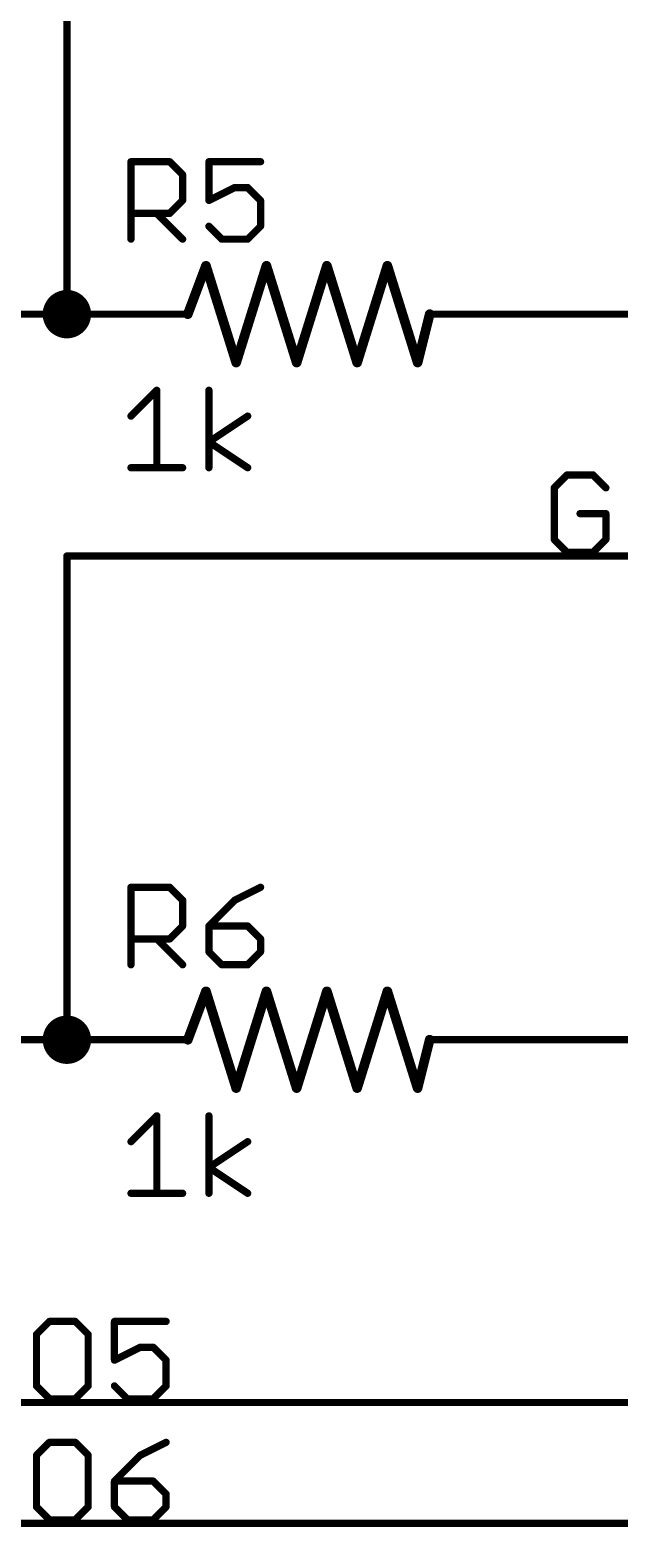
# Model space of a CAD drawing. Extents: x 6 to 173, y -6 to 152.
# Drawn here: x 42.4 to 54.78, y 45.64 to 77.09 of the extents above; entities that cross this region are included whole.
import ezdxf

# ---------------------------------------------------------------- set-up
doc = ezdxf.new("R2010")
doc.units = 0
for name, color, linetype in [('91', 94, 'CONTINUOUS'), ('94', 14, 'CONTINUOUS'), ('95', 251, 'CONTINUOUS'), ('96', 251, 'CONTINUOUS')]:
    doc.layers.add(name, color=color, linetype=linetype)

msp = doc.modelspace()

# ---------------------------------------------------------------- linework, layer by layer
at = {"layer": '91', "const_width": 0.1524}
for points in [[(43.18, 71.12), (43.18, 81.28)], [(43.18, 71.12), (40.64, 71.12)], [(53.34, 71.12), (55.88, 71.12)], [(43.18, 55.88), (43.18, 66.04)], [(43.18, 66.04), (78.74, 66.04)], [(43.18, 55.88), (40.64, 55.88)], [(55.88, 55.88), (53.34, 55.88)], [(83.82, 48.26), (35.56, 48.26)], [(86.36, 45.72), (33.02, 45.72)]]:
    msp.add_lwpolyline(points, dxfattribs=at)
at = {"layer": '91'}
for points, const_width in [([(43.18, 70.866, 1), (43.18, 71.374, 1), (43.18, 70.866)], 0.508), ([(43.1419, 71.12, 1), (43.2181, 71.12)], 0.0762), ([(43.18, 71.0819, 1), (43.18, 71.1581)], 0.0762), ([(53.34, 71.1581, 1), (53.34, 71.0819)], 0.0762), ([(43.2181, 66.04, 1), (43.1419, 66.04)], 0.0762), ([(43.18, 66.0781, 1), (43.18, 66.0019)], 0.0762), ([(43.18, 55.626, 1), (43.18, 56.134, 1), (43.18, 55.626)], 0.508), ([(43.1419, 55.88, 1), (43.2181, 55.88)], 0.0762), ([(43.18, 55.8419, 1), (43.18, 55.9181)], 0.0762), ([(53.34, 55.9181, 1), (53.34, 55.8419)], 0.0762)]:
    msp.add_lwpolyline(points, format="xyb", dxfattribs=dict(at, const_width=const_width))
at = {"layer": '94'}
for points, const_width in [([(45.72, 71.12), (46.101, 72.136)], 0.2032), ([(46.101, 72.136), (46.736, 70.104)], 0.2032), ([(46.736, 70.104), (47.371, 72.136)], 0.2032), ([(47.371, 72.136), (48.006, 70.104)], 0.2032), ([(48.006, 70.104), (48.641, 72.136)], 0.2032), ([(48.641, 72.136), (49.276, 70.104)], 0.2032), ([(49.276, 70.104), (49.911, 72.136)], 0.2032), ([(49.911, 72.136), (50.546, 70.104)], 0.2032), ([(43.18, 71.12), (45.72, 71.12)], 0.1524), ([(50.546, 70.104), (50.8, 71.12)], 0.2032), ([(53.34, 71.12), (50.8, 71.12)], 0.1524), ([(45.72, 55.88), (46.101, 56.896)], 0.2032), ([(46.101, 56.896), (46.736, 54.864)], 0.2032), ([(46.736, 54.864), (47.371, 56.896)], 0.2032), ([(47.371, 56.896), (48.006, 54.864)], 0.2032), ([(48.006, 54.864), (48.641, 56.896)], 0.2032), ([(48.641, 56.896), (49.276, 54.864)], 0.2032), ([(49.276, 54.864), (49.911, 56.896)], 0.2032), ([(49.911, 56.896), (50.546, 54.864)], 0.2032), ([(50.546, 54.864), (50.8, 55.88)], 0.2032), ([(43.18, 55.88), (45.72, 55.88)], 0.1524), ([(53.34, 55.88), (50.8, 55.88)], 0.1524)]:
    msp.add_lwpolyline(points, dxfattribs=dict(at, const_width=const_width))
for points, const_width in [([(46.1495, 72.1512, 1), (46.0525, 72.1208)], 0.1016), ([(46.1486, 72.1182, 1), (46.0534, 72.1538)], 0.1016), ([(47.4195, 72.1512, 1), (47.3225, 72.1208)], 0.1016), ([(47.4195, 72.1208, 1), (47.3225, 72.1512)], 0.1016), ([(48.6895, 72.1512, 1), (48.5925, 72.1208)], 0.1016), ([(48.6895, 72.1208, 1), (48.5925, 72.1512)], 0.1016), ([(49.9595, 72.1512, 1), (49.8625, 72.1208)], 0.1016), ([(49.9595, 72.1208, 1), (49.8625, 72.1512)], 0.1016), ([(43.18, 71.1581, 1), (43.18, 71.0819)], 0.0762), ([(45.6724, 71.1378, 1), (45.7676, 71.1022)], 0.1016), ([(45.72, 71.0819, 1), (45.72, 71.1581)], 0.0762), ([(50.8493, 71.1077, 1), (50.7507, 71.1323)], 0.1016), ([(50.8, 71.1581, 1), (50.8, 71.0819)], 0.0762), ([(53.34, 71.0819, 1), (53.34, 71.1581)], 0.0762), ([(46.6875, 70.1192, 1), (46.7845, 70.0888)], 0.1016), ([(46.6875, 70.0888, 1), (46.7845, 70.1192)], 0.1016), ([(47.9575, 70.1192, 1), (48.0545, 70.0888)], 0.1016), ([(47.9575, 70.0888, 1), (48.0545, 70.1192)], 0.1016), ([(49.2275, 70.1192, 1), (49.3245, 70.0888)], 0.1016), ([(49.2275, 70.0888, 1), (49.3245, 70.1192)], 0.1016), ([(50.4967, 70.1163, 1), (50.5953, 70.0917)], 0.1016), ([(50.4975, 70.0888, 1), (50.5945, 70.1192)], 0.1016), ([(46.1495, 56.9112, 1), (46.0525, 56.8808)], 0.1016), ([(46.1486, 56.8782, 1), (46.0534, 56.9138)], 0.1016), ([(47.4195, 56.9112, 1), (47.3225, 56.8808)], 0.1016), ([(47.4195, 56.8808, 1), (47.3225, 56.9112)], 0.1016), ([(48.6895, 56.9112, 1), (48.5925, 56.8808)], 0.1016), ([(48.6895, 56.8808, 1), (48.5925, 56.9112)], 0.1016), ([(49.9595, 56.9112, 1), (49.8625, 56.8808)], 0.1016), ([(49.9595, 56.8808, 1), (49.8625, 56.9112)], 0.1016), ([(50.8493, 55.8677, 1), (50.7507, 55.8923)], 0.1016), ([(43.18, 55.9181, 1), (43.18, 55.8419)], 0.0762), ([(45.6724, 55.8978, 1), (45.7676, 55.8622)], 0.1016), ([(45.72, 55.8419, 1), (45.72, 55.9181)], 0.0762), ([(50.8, 55.9181, 1), (50.8, 55.8419)], 0.0762), ([(53.34, 55.8419, 1), (53.34, 55.9181)], 0.0762), ([(46.6875, 54.8792, 1), (46.7845, 54.8488)], 0.1016), ([(46.6875, 54.8488, 1), (46.7845, 54.8792)], 0.1016), ([(47.9575, 54.8792, 1), (48.0545, 54.8488)], 0.1016), ([(47.9575, 54.8488, 1), (48.0545, 54.8792)], 0.1016), ([(49.2275, 54.8792, 1), (49.3245, 54.8488)], 0.1016), ([(49.2275, 54.8488, 1), (49.3245, 54.8792)], 0.1016), ([(50.4967, 54.8763, 1), (50.5953, 54.8517)], 0.1016), ([(50.4975, 54.8488, 1), (50.5945, 54.8792)], 0.1016)]:
    msp.add_lwpolyline(points, format="xyb", dxfattribs=dict(at, const_width=const_width))
at = {"layer": '95', "const_width": 0.1524}
for points in [[(44.5262, 72.6948), (44.5262, 74.3218)], [(44.5262, 74.3218), (45.3397, 74.3218)], [(45.3397, 74.3218), (45.6109, 74.0506)], [(47.248, 74.3218), (46.1634, 74.3218)], [(46.1634, 74.3218), (46.1634, 73.5083)], [(45.6109, 74.0506), (45.6109, 73.5083)], [(45.6109, 73.5083), (45.3397, 73.2371)], [(46.1634, 73.5083), (46.7057, 73.7795)], [(46.7057, 73.7795), (46.9768, 73.7795)], [(46.9768, 73.7795), (47.248, 73.5083)], [(47.248, 73.5083), (47.248, 72.966)], [(45.3397, 73.2371), (44.5262, 73.2371)], [(45.0685, 73.2371), (45.6109, 72.6948)], [(46.4345, 72.6948), (46.1634, 72.966)], [(47.248, 72.966), (46.9768, 72.6948)], [(46.9768, 72.6948), (46.4345, 72.6948)], [(53.6874, 67.7432), (53.4162, 67.472)], [(54.2297, 67.7432), (53.6874, 67.7432)], [(54.5009, 67.472), (54.2297, 67.7432)], [(53.4162, 67.472), (53.4162, 66.3874)], [(54.5009, 66.9297), (53.9585, 66.9297)], [(54.5009, 66.3874), (54.5009, 66.9297)], [(53.4162, 66.3874), (53.6874, 66.1162)], [(54.2297, 66.1162), (54.5009, 66.3874)], [(53.6874, 66.1162), (54.2297, 66.1162)], [(44.5262, 57.4548), (44.5262, 59.0818)], [(44.5262, 59.0818), (45.3397, 59.0818)], [(45.3397, 59.0818), (45.6109, 58.8106)], [(47.248, 59.0818), (46.7057, 58.8106)], [(45.6109, 58.8106), (45.6109, 58.2683)], [(46.7057, 58.8106), (46.1634, 58.2683)], [(45.6109, 58.2683), (45.3397, 57.9971)], [(46.1634, 58.2683), (46.1634, 57.726)], [(46.9768, 58.2683), (46.1634, 58.2683)], [(47.248, 57.9971), (46.9768, 58.2683)], [(45.3397, 57.9971), (44.5262, 57.9971)], [(45.0685, 57.9971), (45.6109, 57.4548)], [(47.248, 57.726), (47.248, 57.9971)], [(46.1634, 57.726), (46.4345, 57.4548)], [(46.9768, 57.4548), (47.248, 57.726)], [(46.4345, 57.4548), (46.9768, 57.4548)], [(42.8131, 49.9632), (42.5419, 49.692)], [(43.3554, 49.9632), (42.8131, 49.9632)], [(43.6266, 49.692), (43.3554, 49.9632)], [(45.2638, 49.9632), (44.1791, 49.9632)], [(44.1791, 49.9632), (44.1791, 49.1497)], [(42.5419, 49.692), (42.5419, 48.6074)], [(43.6266, 48.6074), (43.6266, 49.692)], [(44.1791, 49.1497), (44.7214, 49.4209)], [(44.7214, 49.4209), (44.9926, 49.4209)], [(44.9926, 49.4209), (45.2638, 49.1497)], [(45.2638, 49.1497), (45.2638, 48.6074)], [(42.5419, 48.6074), (42.8131, 48.3362)], [(43.3554, 48.3362), (43.6266, 48.6074)], [(44.4503, 48.3362), (44.1791, 48.6074)], [(45.2638, 48.6074), (44.9926, 48.3362)], [(42.8131, 48.3362), (43.3554, 48.3362)], [(44.9926, 48.3362), (44.4503, 48.3362)], [(42.8131, 47.4232), (42.5419, 47.152)], [(43.3554, 47.4232), (42.8131, 47.4232)], [(43.6266, 47.152), (43.3554, 47.4232)], [(45.2638, 47.4232), (44.7214, 47.152)], [(42.5419, 47.152), (42.5419, 46.0674)], [(43.6266, 46.0674), (43.6266, 47.152)], [(44.7214, 47.152), (44.1791, 46.6097)], [(44.1791, 46.6097), (44.1791, 46.0674)], [(44.9926, 46.6097), (44.1791, 46.6097)], [(45.2638, 46.3385), (44.9926, 46.6097)], [(45.2638, 46.0674), (45.2638, 46.3385)], [(42.5419, 46.0674), (42.8131, 45.7962)], [(43.3554, 45.7962), (43.6266, 46.0674)], [(44.1791, 46.0674), (44.4503, 45.7962)], [(44.9926, 45.7962), (45.2638, 46.0674)], [(42.8131, 45.7962), (43.3554, 45.7962)], [(44.4503, 45.7962), (44.9926, 45.7962)]]:
    msp.add_lwpolyline(points, dxfattribs=at)
at = {"layer": '95', "const_width": 0.0762}
for points in [[(44.5643, 74.3218, 1), (44.4881, 74.3218)], [(44.5262, 74.3599, 1), (44.5262, 74.2837)], [(45.3666, 74.3487, 1), (45.3128, 74.2948)], [(45.3397, 74.2837, 1), (45.3397, 74.3599)], [(46.1634, 74.3599, 1), (46.1634, 74.2837)], [(46.2015, 74.3218, 1), (46.1253, 74.3218)], [(47.248, 74.2837, 1), (47.248, 74.3599)], [(45.649, 74.0506, 1), (45.5728, 74.0506)], [(45.5839, 74.0237, 1), (45.6378, 74.0776)], [(45.6378, 73.4814, 1), (45.5839, 73.5352)], [(46.7057, 73.8176, 1), (46.7057, 73.7414)], [(46.7227, 73.7454, 1), (46.6886, 73.8135)], [(47.0038, 73.8064, 1), (46.9499, 73.7525)], [(46.9768, 73.7414, 1), (46.9768, 73.8176)], [(47.2861, 73.5083, 1), (47.2099, 73.5083)], [(44.5262, 73.2752, 1), (44.5262, 73.199)], [(45.0955, 73.2641, 1), (45.0416, 73.2102)], [(45.3128, 73.2641, 1), (45.3666, 73.2102)], [(45.3397, 73.199, 1), (45.3397, 73.2752)], [(45.5728, 73.5083, 1), (45.649, 73.5083)], [(46.1463, 73.5424, 1), (46.1804, 73.4742)], [(46.1253, 73.5083, 1), (46.2015, 73.5083)], [(47.2211, 73.4814, 1), (47.275, 73.5352)], [(46.1903, 72.9929, 1), (46.1364, 72.939)], [(47.2099, 72.966, 1), (47.2861, 72.966)], [(47.275, 72.939, 1), (47.2211, 72.9929)], [(44.4881, 72.6948, 1), (44.5643, 72.6948)], [(45.5839, 72.6679, 1), (45.6378, 72.7217)], [(46.4345, 72.7329, 1), (46.4345, 72.6567)], [(46.4076, 72.6679, 1), (46.4615, 72.7217)], [(46.9499, 72.7217, 1), (47.0038, 72.6679)], [(46.9768, 72.6567, 1), (46.9768, 72.7329)], [(53.6874, 67.7813, 1), (53.6874, 67.7051)], [(53.7143, 67.7162, 1), (53.6604, 67.7701)], [(54.2566, 67.7701, 1), (54.2028, 67.7162)], [(54.2297, 67.7051, 1), (54.2297, 67.7813)], [(53.4543, 67.472, 1), (53.3781, 67.472)], [(53.3893, 67.499, 1), (53.4431, 67.4451)], [(54.4739, 67.4451, 1), (54.5278, 67.499)], [(53.9585, 66.9678, 1), (53.9585, 66.8916)], [(54.539, 66.9297, 1), (54.4628, 66.9297)], [(54.5009, 66.8916, 1), (54.5009, 66.9678)], [(53.4431, 66.4143, 1), (53.3893, 66.3604)], [(53.3781, 66.3874, 1), (53.4543, 66.3874)], [(54.4628, 66.3874, 1), (54.539, 66.3874)], [(54.5278, 66.3604, 1), (54.4739, 66.4143)], [(53.6874, 66.1543, 1), (53.6874, 66.0781)], [(53.6604, 66.0893, 1), (53.7143, 66.1431)], [(54.2028, 66.1431, 1), (54.2566, 66.0893)], [(54.2297, 66.0781, 1), (54.2297, 66.1543)], [(44.5643, 59.0818, 1), (44.4881, 59.0818)], [(44.5262, 59.1199, 1), (44.5262, 59.0437)], [(45.3666, 59.1087, 1), (45.3128, 59.0548)], [(45.3397, 59.0437, 1), (45.3397, 59.1199)], [(47.2651, 59.0477, 1), (47.231, 59.1159)], [(45.649, 58.8106, 1), (45.5728, 58.8106)], [(45.5839, 58.7837, 1), (45.6378, 58.8376)], [(46.6886, 58.8447, 1), (46.7227, 58.7765)], [(46.7326, 58.7837, 1), (46.6787, 58.8376)], [(45.5728, 58.2683, 1), (45.649, 58.2683)], [(45.6378, 58.2414, 1), (45.5839, 58.2952)], [(46.2015, 58.2683, 1), (46.1253, 58.2683)], [(46.1634, 58.3064, 1), (46.1634, 58.2302)], [(46.1364, 58.2952, 1), (46.1903, 58.2414)], [(47.0038, 58.2952, 1), (46.9499, 58.2414)], [(46.9768, 58.2302, 1), (46.9768, 58.3064)], [(44.5262, 58.0352, 1), (44.5262, 57.959)], [(45.0955, 58.0241, 1), (45.0416, 57.9702)], [(45.3128, 58.0241, 1), (45.3666, 57.9702)], [(45.3397, 57.959, 1), (45.3397, 58.0352)], [(47.2861, 57.9971, 1), (47.2099, 57.9971)], [(47.2211, 57.9702, 1), (47.275, 58.0241)], [(46.1903, 57.7529, 1), (46.1364, 57.699)], [(46.1253, 57.726, 1), (46.2015, 57.726)], [(47.2099, 57.726, 1), (47.2861, 57.726)], [(47.275, 57.699, 1), (47.2211, 57.7529)], [(44.4881, 57.4548, 1), (44.5643, 57.4548)], [(45.5839, 57.4279, 1), (45.6378, 57.4817)], [(46.4345, 57.4929, 1), (46.4345, 57.4167)], [(46.4076, 57.4279, 1), (46.4615, 57.4817)], [(46.9499, 57.4817, 1), (47.0038, 57.4279)], [(46.9768, 57.4167, 1), (46.9768, 57.4929)], [(42.8131, 50.0013, 1), (42.8131, 49.9251)], [(42.8401, 49.9362, 1), (42.7862, 49.9901)], [(43.3824, 49.9901, 1), (43.3285, 49.9362)], [(43.3554, 49.9251, 1), (43.3554, 50.0013)], [(44.1791, 50.0013, 1), (44.1791, 49.9251)], [(44.2172, 49.9632, 1), (44.141, 49.9632)], [(45.2638, 49.9251, 1), (45.2638, 50.0013)], [(42.58, 49.692, 1), (42.5038, 49.692)], [(42.515, 49.719, 1), (42.5689, 49.6651)], [(43.6647, 49.692, 1), (43.5885, 49.692)], [(43.5997, 49.6651, 1), (43.6535, 49.719)], [(44.7214, 49.459, 1), (44.7214, 49.3828)], [(44.7385, 49.3868, 1), (44.7044, 49.4549)], [(45.0195, 49.4478, 1), (44.9657, 49.3939)], [(44.9926, 49.3828, 1), (44.9926, 49.459)], [(44.1621, 49.1838, 1), (44.1961, 49.1156)], [(44.141, 49.1497, 1), (44.2172, 49.1497)], [(45.3019, 49.1497, 1), (45.2257, 49.1497)], [(45.2368, 49.1228, 1), (45.2907, 49.1766)], [(42.5689, 48.6343, 1), (42.515, 48.5804)], [(42.5038, 48.6074, 1), (42.58, 48.6074)], [(43.5885, 48.6074, 1), (43.6647, 48.6074)], [(43.6535, 48.5804, 1), (43.5997, 48.6343)], [(44.206, 48.6343, 1), (44.1522, 48.5804)], [(45.2257, 48.6074, 1), (45.3019, 48.6074)], [(45.2907, 48.5804, 1), (45.2368, 48.6343)], [(42.8131, 48.3743, 1), (42.8131, 48.2981)], [(42.7862, 48.3093, 1), (42.8401, 48.3631)], [(43.3285, 48.3631, 1), (43.3824, 48.3093)], [(43.3554, 48.2981, 1), (43.3554, 48.3743)], [(44.4503, 48.3743, 1), (44.4503, 48.2981)], [(44.4233, 48.3093, 1), (44.4772, 48.3631)], [(44.9657, 48.3631, 1), (45.0195, 48.3093)], [(44.9926, 48.2981, 1), (44.9926, 48.3743)], [(42.8131, 47.4613, 1), (42.8131, 47.3851)], [(42.8401, 47.3962, 1), (42.7862, 47.4501)], [(43.3824, 47.4501, 1), (43.3285, 47.3962)], [(43.3554, 47.3851, 1), (43.3554, 47.4613)], [(45.2808, 47.3891, 1), (45.2467, 47.4573)], [(42.58, 47.152, 1), (42.5038, 47.152)], [(42.515, 47.179, 1), (42.5689, 47.1251)], [(43.6647, 47.152, 1), (43.5885, 47.152)], [(43.5997, 47.1251, 1), (43.6535, 47.179)], [(44.7044, 47.1861, 1), (44.7385, 47.1179)], [(44.7484, 47.1251, 1), (44.6945, 47.179)], [(44.2172, 46.6097, 1), (44.141, 46.6097)], [(44.1791, 46.6478, 1), (44.1791, 46.5716)], [(44.1522, 46.6366, 1), (44.206, 46.5828)], [(45.0195, 46.6366, 1), (44.9657, 46.5828)], [(44.9926, 46.5716, 1), (44.9926, 46.6478)], [(45.3019, 46.3385, 1), (45.2257, 46.3385)], [(45.2368, 46.3116, 1), (45.2907, 46.3655)], [(42.5689, 46.0943, 1), (42.515, 46.0404)], [(42.5038, 46.0674, 1), (42.58, 46.0674)], [(43.5885, 46.0674, 1), (43.6647, 46.0674)], [(43.6535, 46.0404, 1), (43.5997, 46.0943)], [(44.206, 46.0943, 1), (44.1522, 46.0404)], [(44.141, 46.0674, 1), (44.2172, 46.0674)], [(45.2257, 46.0674, 1), (45.3019, 46.0674)], [(45.2907, 46.0404, 1), (45.2368, 46.0943)], [(42.8131, 45.8343, 1), (42.8131, 45.7581)], [(42.7862, 45.7693, 1), (42.8401, 45.8231)], [(43.3285, 45.8231, 1), (43.3824, 45.7693)], [(43.3554, 45.7581, 1), (43.3554, 45.8343)], [(44.4503, 45.8343, 1), (44.4503, 45.7581)], [(44.4233, 45.7693, 1), (44.4772, 45.8231)], [(44.9657, 45.8231, 1), (45.0195, 45.7693)], [(44.9926, 45.7581, 1), (44.9926, 45.8343)]]:
    msp.add_lwpolyline(points, format="xyb", dxfattribs=at)
at = {"layer": '96', "const_width": 0.1524}
for points in [[(44.5262, 68.9789), (45.0685, 69.5212)], [(45.0685, 69.5212), (45.0685, 67.8942)], [(46.1634, 67.8942), (46.1634, 69.5212)], [(46.1634, 68.4365), (46.9768, 68.9789)], [(46.9768, 67.8942), (46.1634, 68.4365)], [(44.5262, 67.8942), (45.6109, 67.8942)], [(44.5262, 53.7389), (45.0685, 54.2812)], [(45.0685, 54.2812), (45.0685, 52.6542)], [(46.1634, 52.6542), (46.1634, 54.2812)], [(46.1634, 53.1965), (46.9768, 53.7389)], [(46.9768, 52.6542), (46.1634, 53.1965)], [(44.5262, 52.6542), (45.6109, 52.6542)]]:
    msp.add_lwpolyline(points, dxfattribs=at)
at = {"layer": '96', "const_width": 0.0762}
for points in [[(45.1066, 69.5212, 1), (45.0304, 69.5212)], [(45.0955, 69.4942, 1), (45.0416, 69.5481)], [(46.2015, 69.5212, 1), (46.1253, 69.5212)], [(44.4993, 69.0058, 1), (44.5531, 68.9519)], [(46.998, 68.9472, 1), (46.9557, 69.0106)], [(46.1845, 68.4682, 1), (46.1422, 68.4048)], [(46.1422, 68.4682, 1), (46.1845, 68.4048)], [(44.5262, 67.9323, 1), (44.5262, 67.8561)], [(45.0304, 67.8942, 1), (45.1066, 67.8942)], [(45.6109, 67.8561, 1), (45.6109, 67.9323)], [(46.1253, 67.8942, 1), (46.2015, 67.8942)], [(46.9557, 67.8625, 1), (46.998, 67.9259)], [(45.1066, 54.2812, 1), (45.0304, 54.2812)], [(45.0955, 54.2542, 1), (45.0416, 54.3081)], [(46.2015, 54.2812, 1), (46.1253, 54.2812)], [(44.4993, 53.7658, 1), (44.5531, 53.7119)], [(46.998, 53.7072, 1), (46.9557, 53.7706)], [(46.1845, 53.2282, 1), (46.1422, 53.1648)], [(46.1422, 53.2282, 1), (46.1845, 53.1648)], [(44.5262, 52.6923, 1), (44.5262, 52.6161)], [(45.0304, 52.6542, 1), (45.1066, 52.6542)], [(45.6109, 52.6161, 1), (45.6109, 52.6923)], [(46.1253, 52.6542, 1), (46.2015, 52.6542)], [(46.9557, 52.6225, 1), (46.998, 52.6859)]]:
    msp.add_lwpolyline(points, format="xyb", dxfattribs=at)

doc.saveas('drawing.dxf')
